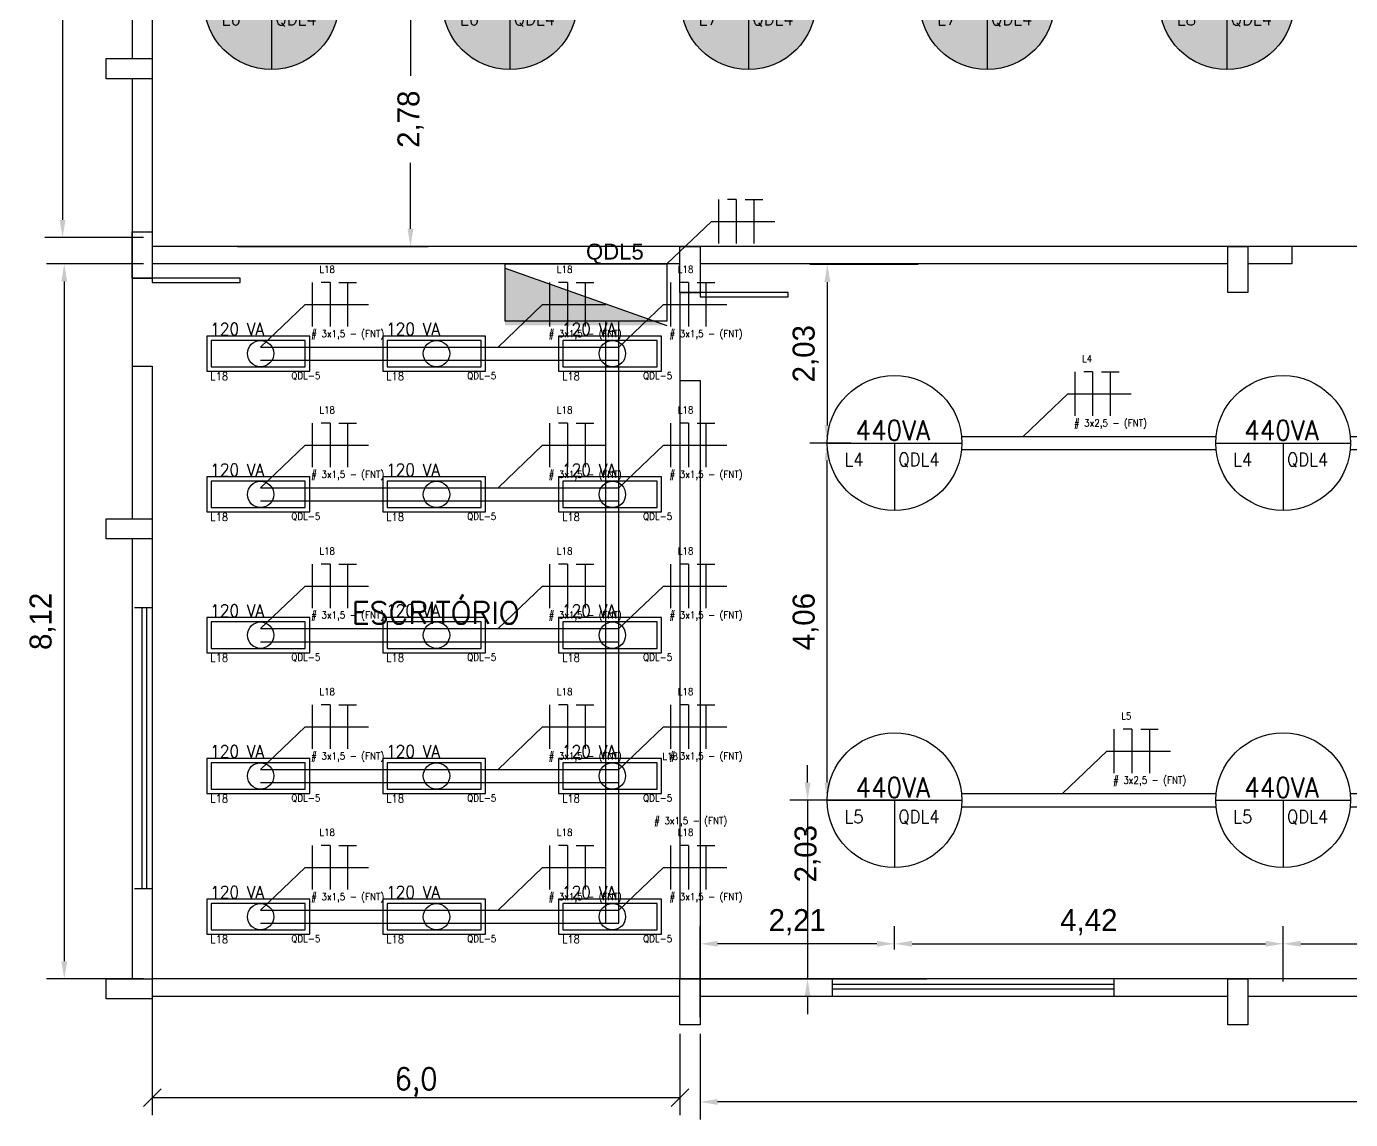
# Model space of a CAD drawing. Extents: x -646 to 641, y -139 to 322.
# Drawn here: x 355.34 to 370.39, y 12.39 to 24.82 of the extents above; entities that cross this region are included whole.
import ezdxf

# ---------------------------------------------------------------- set-up
doc = ezdxf.new("R2010")
doc.units = 0
doc.header["$MEASUREMENT"] = 0
for name, color, linetype in [('_ARQ', 5, 'Continuous'), ('_ARQ-TEXTO', 4, 'Continuous'), ('_COTAS', 4, 'Continuous'), ('_ELT-ELETROCALHAS', 1, 'Continuous'), ('_ELT-LUMINARIAS', 3, 'Continuous'), ('_ELT-LUMINÁRIA', 2, 'Continuous'), ('_ELT-MÁQUINAS', 3, 'Continuous'), ('_ELT-PONTO', 2, 'Continuous'), ('_ELT-PONTO-TEXTO', 4, 'Continuous'), ('ELET_FIAÇÃO', 1, 'Continuous')]:
    doc.layers.add(name, color=color, linetype=linetype)
doc.styles.add('textstyle3', font='romans')
doc.styles.add('textstyle4', font='arial.ttf')
doc.styles.add('textstyle5', font='')
doc.styles.add('textstyle6', font='Standard')
doc.styles.get('textstyle5').set_extended_font_data('Standard')
doc.dimstyles.new('QCADDimStyle', dxfattribs={"dimscale": 0, "dimtxt": 0.25, "dimasz": 0.2, "dimexe": 0.2, "dimexo": 0.1, "dimgap": 0.1, "dimtad": 1, "dimtxsty": 'Standard', "dimcen": 2.5, "dimadec": 1, "dimazin": 3, "dimtfac": 1, "dimtmove": 2, "dimatfit": 3, "dimarcsym": 0})

# ---------------------------------------------------------------- blocks, each defined once
blk = doc.blocks.new('*D41')
at = {"layer": '_COTAS', "color": 0, "linetype": 'Continuous', "lineweight": -2, "transparency": 16777216}
for p, q in [((362.997, 13.37), (362.997, 12.395)), ((393.914, 13.37), (393.914, 12.395)), ((393.714, 12.595), (363.197, 12.595))]:
    blk.add_line(p, q, dxfattribs=at)
at = {"layer": '_COTAS', "color": 0, "linetype": 'Continuous', "transparency": 16777216}
for points in [[(363.197, 12.628), (363.197, 12.562), (362.997, 12.595)], [(393.714, 12.628), (393.714, 12.562), (393.914, 12.595)]]:
    blk.add_solid(points, dxfattribs=at)
at = {"layer": 'DEFPOINTS', "color": 0, "linetype": 'Continuous', "transparency": 16777216}
for p in [(362.997, 13.47), (393.914, 13.47), (362.997, 12.595)]:
    blk.add_point(p, dxfattribs=at)
at = {"layer": '_COTAS', "color": 0, "linetype": 'Continuous', "transparency": 16777216, "insert": (378.456, 12.841), "char_height": 0.25, "attachment_point": 5}
blk.add_mtext('30,92', dxfattribs=at)
blk = doc.blocks.new('_OBLIQUE')
at = {"color": 0, "linetype": 'ByBlock'}
blk.add_line((-0.5, -0.5), (0.5, 0.5), dxfattribs=at)
blk = doc.blocks.new('*D48')
at = {"layer": '_COTAS', "color": 0, "linetype": 'Continuous', "lineweight": -2, "transparency": 16777216}
for p, q in [((356.144, 50.37), (355.548, 50.37)), ((355.748, 50.17), (355.748, 22.619)), ((356.668, 22.419), (355.548, 22.419))]:
    blk.add_line(p, q, dxfattribs=at)
at = {"layer": '_COTAS', "color": 0, "linetype": 'Continuous', "transparency": 16777216}
for points in [[(355.714, 50.17), (355.781, 50.17), (355.748, 50.37)], [(355.714, 22.619), (355.781, 22.619), (355.748, 22.419)]]:
    blk.add_solid(points, dxfattribs=at)
at = {"layer": 'DEFPOINTS', "color": 0, "linetype": 'Continuous', "transparency": 16777216}
for p in [(356.244, 50.37), (355.748, 22.419), (356.768, 22.419)]:
    blk.add_point(p, dxfattribs=at)
at = {"layer": '_COTAS', "color": 0, "linetype": 'Continuous', "transparency": 16777216, "insert": (355.502, 36.394), "char_height": 0.25, "attachment_point": 5, "rotation": 90}
blk.add_mtext('27,95', dxfattribs=at)
blk = doc.blocks.new('*D49')
at = {"layer": '_COTAS', "color": 0, "linetype": 'Continuous', "lineweight": -2, "transparency": 16777216}
for p, q in [((356.668, 22.119), (355.567, 22.119)), ((355.767, 21.919), (355.767, 14.194)), ((356.668, 13.994), (355.567, 13.994))]:
    blk.add_line(p, q, dxfattribs=at)
at = {"layer": '_COTAS', "color": 0, "linetype": 'Continuous', "transparency": 16777216}
for points in [[(355.734, 21.919), (355.801, 21.919), (355.767, 22.119)], [(355.734, 14.194), (355.801, 14.194), (355.767, 13.994)]]:
    blk.add_solid(points, dxfattribs=at)
at = {"layer": 'DEFPOINTS', "color": 0, "linetype": 'Continuous', "transparency": 16777216}
for p in [(356.768, 22.119), (355.767, 13.994), (356.768, 13.994)]:
    blk.add_point(p, dxfattribs=at)
at = {"layer": '_COTAS', "color": 0, "linetype": 'Continuous', "transparency": 16777216, "insert": (355.521, 18.057), "char_height": 0.25, "attachment_point": 5, "rotation": 90}
blk.add_mtext('8,12', dxfattribs=at)
blk = doc.blocks.new('LAMP_VaporMetal')
at = {"layer": '_ELT-LUMINARIAS', "linetype": 'Continuous'}
blk.add_circle((0, 0), 0.766, dxfattribs=at)
at = {"layer": '_ELT-MÁQUINAS', "linetype": 'Continuous'}
for p, q in [((-0.766, 0), (0.766, 0)), ((0, 0), (0, -0.766))]:
    blk.add_line(p, q, dxfattribs=at)
at = {"layer": '_ELT-LUMINARIAS', "linetype": 'Continuous', "style": 'textstyle4'}
for tag, p, height in [('220VA', (-0.442, 0.031), 0.226), ('L34', (-0.568, -0.263), 0.15), ('QDL5', (0.044, -0.263), 0.15)]:
    blk.add_attdef(tag, p, '', height=height, dxfattribs=at)
blk = doc.blocks.new('*D60')
at = {"layer": '_COTAS', "color": 0, "linetype": 'Continuous', "lineweight": -2, "transparency": 16777216}
for p, q in [((362.997, 13.56), (362.997, 14.592)), ((365.207, 14.326), (365.207, 14.592)), ((365.007, 14.392), (363.197, 14.392))]:
    blk.add_line(p, q, dxfattribs=at)
at = {"layer": '_COTAS', "color": 0, "linetype": 'Continuous', "transparency": 16777216}
for points in [[(363.197, 14.426), (363.197, 14.359), (362.997, 14.392)], [(365.007, 14.426), (365.007, 14.359), (365.207, 14.392)]]:
    blk.add_solid(points, dxfattribs=at)
at = {"layer": 'DEFPOINTS', "color": 0, "linetype": 'Continuous', "transparency": 16777216}
for p in [(362.997, 14.392), (365.207, 14.226), (362.997, 13.46)]:
    blk.add_point(p, dxfattribs=at)
at = {"layer": '_COTAS', "color": 0, "linetype": 'Continuous', "transparency": 16777216, "insert": (364.102, 14.638), "char_height": 0.25, "attachment_point": 5}
blk.add_mtext('2,21', dxfattribs=at)
blk = doc.blocks.new('*D61')
at = {"layer": '_COTAS', "color": 0, "linetype": 'Continuous', "lineweight": -2, "transparency": 16777216}
for p, q in [((365.207, 14.492), (365.207, 14.592)), ((369.627, 13.962), (369.627, 14.592)), ((365.407, 14.392), (369.427, 14.392))]:
    blk.add_line(p, q, dxfattribs=at)
at = {"layer": '_COTAS', "color": 0, "linetype": 'Continuous', "transparency": 16777216}
for points in [[(365.407, 14.426), (365.407, 14.359), (365.207, 14.392)], [(369.427, 14.426), (369.427, 14.359), (369.627, 14.392)]]:
    blk.add_solid(points, dxfattribs=at)
at = {"layer": 'DEFPOINTS', "color": 0, "linetype": 'Continuous', "transparency": 16777216}
for p in [(365.207, 14.392), (369.627, 14.392), (369.627, 13.862)]:
    blk.add_point(p, dxfattribs=at)
at = {"layer": '_COTAS', "color": 0, "linetype": 'Continuous', "transparency": 16777216, "insert": (367.417, 14.638), "char_height": 0.25, "attachment_point": 5}
blk.add_mtext('4,42', dxfattribs=at)
blk = doc.blocks.new('*D62')
at = {"layer": '_COTAS', "color": 0, "linetype": 'Continuous', "lineweight": -2, "transparency": 16777216}
for p, q in [((364.219, 16.224), (364.219, 16.424)), ((365.477, 16.024), (364.019, 16.024)), ((364.219, 16.024), (364.219, 13.994)), ((364.711, 13.994), (364.019, 13.994)), ((364.219, 13.794), (364.219, 13.594))]:
    blk.add_line(p, q, dxfattribs=at)
at = {"layer": '_COTAS', "color": 0, "linetype": 'Continuous', "transparency": 16777216}
for points in [[(364.186, 16.224), (364.253, 16.224), (364.219, 16.024)], [(364.186, 13.794), (364.253, 13.794), (364.219, 13.994)]]:
    blk.add_solid(points, dxfattribs=at)
at = {"layer": 'DEFPOINTS', "color": 0, "linetype": 'Continuous', "transparency": 16777216}
for p in [(365.577, 16.024), (364.219, 13.994), (364.811, 13.994)]:
    blk.add_point(p, dxfattribs=at)
at = {"layer": '_COTAS', "color": 0, "linetype": 'Continuous', "transparency": 16777216, "insert": (364.219, 15.416), "char_height": 0.25, "attachment_point": 5, "rotation": 90}
blk.add_mtext('2,03', dxfattribs=at)
blk = doc.blocks.new('*D63')
at = {"layer": '_COTAS', "color": 0, "linetype": 'Continuous', "lineweight": -2, "transparency": 16777216}
for p, q in [((364.711, 20.084), (364.244, 20.084)), ((364.444, 16.224), (364.444, 19.884)), ((364.544, 16.024), (364.644, 16.024))]:
    blk.add_line(p, q, dxfattribs=at)
at = {"layer": '_COTAS', "color": 0, "linetype": 'Continuous', "transparency": 16777216}
for points in [[(364.411, 19.884), (364.478, 19.884), (364.444, 20.084)], [(364.411, 16.224), (364.478, 16.224), (364.444, 16.024)]]:
    blk.add_solid(points, dxfattribs=at)
at = {"layer": 'DEFPOINTS', "color": 0, "linetype": 'Continuous', "transparency": 16777216}
for p in [(364.444, 20.084), (364.811, 20.084), (364.444, 16.024)]:
    blk.add_point(p, dxfattribs=at)
at = {"layer": '_COTAS', "color": 0, "linetype": 'Continuous', "transparency": 16777216, "insert": (364.198, 18.054), "char_height": 0.25, "attachment_point": 5, "rotation": 90}
blk.add_mtext('4,06', dxfattribs=at)
blk = doc.blocks.new('FIACAO_LUM_ELETRO_DIR')
at = {"layer": 'ELET_FIAÇÃO', "color": 4, "linetype": 'Continuous'}
for p, q in [((0.589, 0.233), (0.589, 0.733)), ((0.789, 0.733), (0.689, 0.733)), ((0.789, 0.733), (0.789, 0.233)), ((0.889, 0.733), (1.089, 0.733)), ((0.989, 0.733), (0.989, 0.233))]:
    blk.add_line(p, q, dxfattribs=at)
at = {"layer": 'ELET_FIAÇÃO', "color": 7, "linetype": 'Continuous'}
for points in [[(0.505, 0.483), (0, 0)], [(0.505, 0.483), (1.227, 0.483)]]:
    blk.add_lwpolyline(points, dxfattribs=at)
at = {"layer": 'ELET_FIAÇÃO', "color": 4, "linetype": 'Continuous', "style": 'textstyle4'}
for tag, p in [('C', (0.668, 0.843)), ('B', (0.575, 0.113))]:
    blk.add_attdef(tag, p, '', height=0.08, dxfattribs=at)
blk = doc.blocks.new('*D80')
at = {"layer": '_COTAS', "color": 0, "linetype": 'Continuous', "lineweight": -2, "transparency": 16777216}
for p, q in [((369.627, 14.492), (369.627, 14.592)), ((374.047, 14.492), (374.047, 14.592)), ((369.827, 14.392), (373.847, 14.392))]:
    blk.add_line(p, q, dxfattribs=at)
at = {"layer": '_COTAS', "color": 0, "linetype": 'Continuous', "transparency": 16777216}
for points in [[(369.827, 14.426), (369.827, 14.359), (369.627, 14.392)], [(373.847, 14.426), (373.847, 14.359), (374.047, 14.392)]]:
    blk.add_solid(points, dxfattribs=at)
at = {"layer": 'DEFPOINTS', "color": 0, "linetype": 'Continuous', "transparency": 16777216}
for p in [(369.627, 14.392), (374.047, 14.392), (374.047, 14.392)]:
    blk.add_point(p, dxfattribs=at)
at = {"layer": '_COTAS', "color": 0, "linetype": 'Continuous', "transparency": 16777216, "insert": (371.837, 14.638), "char_height": 0.25, "attachment_point": 5}
blk.add_mtext('4,42', dxfattribs=at)
blk = doc.blocks.new('*D81')
at = {"layer": '_COTAS', "color": 0, "linetype": 'Continuous', "lineweight": -2, "transparency": 16777216}
for p, q in [((365.477, 22.114), (364.244, 22.114)), ((364.444, 21.914), (364.444, 20.284)), ((364.711, 20.084), (364.244, 20.084))]:
    blk.add_line(p, q, dxfattribs=at)
at = {"layer": '_COTAS', "color": 0, "linetype": 'Continuous', "transparency": 16777216}
for points in [[(364.411, 21.914), (364.478, 21.914), (364.444, 22.114)], [(364.411, 20.284), (364.478, 20.284), (364.444, 20.084)]]:
    blk.add_solid(points, dxfattribs=at)
at = {"layer": 'DEFPOINTS', "color": 0, "linetype": 'Continuous', "transparency": 16777216}
for p in [(365.577, 22.114), (364.444, 20.084), (364.811, 20.084)]:
    blk.add_point(p, dxfattribs=at)
at = {"layer": '_COTAS', "color": 0, "linetype": 'Continuous', "transparency": 16777216, "insert": (364.198, 21.099), "char_height": 0.25, "attachment_point": 5, "rotation": 90}
blk.add_mtext('2,03', dxfattribs=at)
blk = doc.blocks.new('LUM_ RS-812')
at = {"layer": '_ELT-LUMINÁRIA', "linetype": 'Continuous'}
for p, q in [((0.5582, 0.2), (-0.6121, 0.2)), ((-0.6121, 0.2), (-0.6121, -0.2)), ((0.5582, -0.2), (0.5582, 0.2)), ((0.5082, 0.15), (-0.5621, 0.15)), ((-0.5621, 0.15), (-0.5621, -0.15)), ((0.5082, -0.15), (0.5082, 0.15)), ((-0.5621, -0.15), (0.5082, -0.15)), ((-0.6121, -0.2), (0.5582, -0.2))]:
    blk.add_line(p, q, dxfattribs=at)
blk.add_circle((0, 0), 0.15, dxfattribs=at)
at = {"layer": '_ELT-LUMINÁRIA', "linetype": 'Continuous', "style": 'textstyle4'}
for tag, p, height in [('P', (-0.5726, 0.2094), 0.14), ('C', (-0.5724, -0.3018), 0.091), ('A', (0.3489, -0.2902), 0.08)]:
    blk.add_attdef(tag, p, '', height=height, dxfattribs=at)
blk = doc.blocks.new('LAMP_Recapagem')
at = {"true_color": 0xffffff}
h = blk.add_hatch(color=7, dxfattribs=at)
h.dxf.hatch_style = 1
edge = h.paths.add_edge_path()
edge.add_arc((0, 0), 0.766, 0, 360)
at = {"layer": '_ELT-LUMINARIAS', "linetype": 'Continuous', "transparency": 33554687}
h = blk.add_hatch(dxfattribs=at)
h.set_pattern_fill('ANSI31', color=256, style=0, pattern_type=0)
h.set_pattern_definition([(45, (-325.58795, -41.82564), (-0.08838835, 0.08838835), [])])
edge = h.paths.add_edge_path(flags=0)
edge.add_line((-0.766, 0), (0.766, 0))
edge.add_arc((0, 0), 0.766, 0, 180)
h.paths.add_polyline_path([(-0.5, -0.03), (0.562, -0.03), (0.562, 0.315), (-0.5, 0.315)], flags=0)
at = {"layer": '_ELT-LUMINARIAS', "linetype": 'Continuous'}
blk.add_circle((0, 0), 0.766, dxfattribs=at)
at = {"layer": '_ELT-MÁQUINAS', "linetype": 'Continuous'}
for p, q in [((-0.766, 0), (0.766, 0)), ((0, 0), (0, -0.766))]:
    blk.add_line(p, q, dxfattribs=at)
at = {"layer": '_ELT-LUMINARIAS', "linetype": 'Continuous', "style": 'textstyle4'}
for tag, p, height in [('990VA', (-0.442, 0.031), 0.226), ('L34', (-0.568, -0.263), 0.15), ('QDL5', (0.044, -0.263), 0.15)]:
    blk.add_attdef(tag, p, '', height=height, dxfattribs=at)
blk = doc.blocks.new('*D110')
at = {"layer": '_COTAS', "color": 0, "linetype": 'Continuous', "lineweight": -2, "transparency": 16777216}
for p, q in [((358.99, 25.095), (359.904, 25.095)), ((359.704, 24.895), (359.704, 24.259)), ((359.704, 22.519), (359.704, 23.268)), ((357.738, 22.319), (359.904, 22.319))]:
    blk.add_line(p, q, dxfattribs=at)
at = {"layer": '_COTAS', "color": 0, "linetype": 'Continuous', "transparency": 16777216}
for points in [[(359.671, 24.895), (359.737, 24.895), (359.704, 25.095)], [(359.671, 22.519), (359.737, 22.519), (359.704, 22.319)]]:
    blk.add_solid(points, dxfattribs=at)
at = {"layer": 'DEFPOINTS', "color": 0, "linetype": 'Continuous', "transparency": 16777216}
for p in [(358.89, 25.095), (357.638, 22.319), (359.704, 22.319)]:
    blk.add_point(p, dxfattribs=at)
at = {"layer": '_COTAS', "color": 0, "linetype": 'Continuous', "transparency": 16777216, "insert": (359.704, 23.764), "char_height": 0.25, "attachment_point": 5, "rotation": 90}
blk.add_mtext('2,78', dxfattribs=at)

msp = doc.modelspace()

# ---------------------------------------------------------------- hatches: boundary and pattern name
at = {"layer": '_ELT-PONTO', "linetype": 'Continuous', "transparency": 33554687}
msp.add_hatch(color=256, dxfattribs=at).paths.add_polyline_path([(362.62, 21.42), (360.78, 22.07), (360.78, 21.42)], flags=0)

# ---------------------------------------------------------------- linework, layer by layer
at = {"layer": '_ARQ', "linetype": 'Continuous'}
for p, q in [((356.768, 58.522), (356.768, 21.959)), ((369.725, 22.319), (369.725, 22.119)), ((356.539, 21.959), (356.768, 21.959)), ((362.768, 21.794), (362.768, 13.994)), ((362.768, 21.794), (362.997, 21.794)), ((356.539, 20.959), (356.768, 20.959)), ((356.768, 20.959), (356.768, 13.994)), ((362.768, 20.794), (362.997, 20.794)), ((362.997, 20.794), (362.997, 13.994)), ((362.768, 13.37), (362.768, 12.443))]:
    msp.add_line(p, q, dxfattribs=at)
at = {"layer": '_ARQ'}
for p, q in [((356.539, 29.453), (356.539, 24.453)), ((356.539, 24.224), (356.539, 19.224)), ((400.141, 22.319), (356.768, 22.319)), ((362.768, 22.119), (356.768, 22.119)), ((368.997, 22.119), (362.997, 22.119)), ((369.725, 22.119), (369.226, 22.119)), ((356.539, 18.994), (356.539, 13.994)), ((356.565, 18.215), (356.768, 18.215)), ((356.65, 18.215), (356.65, 15.018)), ((356.703, 18.215), (356.703, 15.018)), ((356.768, 15.015), (356.565, 15.015)), ((409.943, 13.994), (356.768, 13.994)), ((364.503, 13.794), (364.503, 13.997)), ((364.503, 13.932), (367.7, 13.932)), ((364.503, 13.879), (367.7, 13.879)), ((367.703, 13.997), (367.703, 13.794)), ((362.768, 13.794), (356.768, 13.794)), ((368.997, 13.794), (362.997, 13.794)), ((375.226, 13.794), (369.226, 13.794))]:
    msp.add_line(p, q, dxfattribs=at)
for points in [[(356.244, 24.453), (356.768, 24.453), (356.768, 24.224), (356.244, 24.224)], [(356.768, 22.483), (356.768, 21.959), (356.539, 21.959), (356.539, 22.483)], [(362.997, 22.319), (362.997, 21.794), (362.768, 21.794), (362.768, 22.319)], [(369.226, 22.319), (369.226, 21.794), (368.997, 21.794), (368.997, 22.319)], [(356.244, 19.224), (356.768, 19.224), (356.768, 18.994), (356.244, 18.994)], [(356.244, 13.994), (356.768, 13.994), (356.768, 13.765), (356.244, 13.765)], [(362.997, 13.994), (362.997, 13.47), (362.768, 13.47), (362.768, 13.994)], [(369.226, 13.994), (369.226, 13.47), (368.997, 13.47), (368.997, 13.994)]]:
    msp.add_lwpolyline(points, close=True, dxfattribs=at)
at = {"layer": '_ARQ', "linetype": 'Continuous'}
for points in [[(357.768, 21.959), (356.768, 21.959), (356.768, 21.909), (357.768, 21.909)], [(363.997, 21.794), (362.997, 21.794), (362.997, 21.744), (363.997, 21.744)]]:
    msp.add_lwpolyline(points, close=True, dxfattribs=at)
at = {"layer": '_COTAS', "linetype": 'Continuous'}
for p, q in [((356.768, 13.894), (356.768, 12.443)), ((362.997, 13.994), (365.577, 13.994)), ((362.768, 12.643), (356.768, 12.643))]:
    msp.add_line(p, q, dxfattribs=at)
at = {"layer": '_ELT-ELETROCALHAS', "linetype": 'Continuous'}
for p, q in [((361.925, 14.625), (361.925, 21.469)), ((362.075, 14.625), (362.075, 21.469)), ((358, 21.175), (362.075, 21.175)), ((358, 21.025), (362.075, 21.025)), ((365.973, 20.159), (368.861, 20.159)), ((370.393, 20.159), (373.281, 20.159)), ((365.973, 20.009), (368.861, 20.009)), ((370.393, 20.009), (373.281, 20.009)), ((358, 19.575), (362.075, 19.575)), ((358, 19.425), (362.075, 19.425)), ((358, 17.975), (362.075, 17.975)), ((358, 17.825), (362.075, 17.825)), ((358, 16.375), (362.075, 16.375)), ((358, 16.225), (362.075, 16.225)), ((365.973, 16.099), (368.861, 16.099)), ((370.393, 16.099), (373.281, 16.099)), ((365.973, 15.949), (368.861, 15.949)), ((370.393, 15.949), (373.281, 15.949)), ((358, 14.775), (362.075, 14.775)), ((358, 14.625), (362.075, 14.625))]:
    msp.add_line(p, q, dxfattribs=at)
at = {"layer": '_ELT-PONTO', "linetype": 'Continuous'}
msp.add_line((360.78, 22.07), (362.62, 21.42), dxfattribs=at)
msp.add_lwpolyline([(360.78, 21.469), (360.78, 22.119), (362.62, 22.119), (362.62, 21.469)], close=True, dxfattribs=at)

# ---------------------------------------------------------------- block references
at = {"layer": '_ARQ', "linetype": 'Continuous', "xscale": 0.2, "yscale": 0.2, "zscale": 0.2, "rotation": 180}
msp.add_blockref('_OBLIQUE', (356.768, 12.643), dxfattribs=at)
at = {"layer": '_ARQ', "linetype": 'Continuous', "xscale": 0.2, "yscale": 0.2, "zscale": 0.2}
msp.add_blockref('_OBLIQUE', (362.768, 12.643), dxfattribs=at)
at = {"layer": '_ELT-ELETROCALHAS', "linetype": 'Continuous'}
ref = msp.add_blockref('FIACAO_LUM_ELETRO_DIR', (362.62, 22.119), dxfattribs=at)
ref.add_attrib('C', 'L18', (362.568, 16.482), dxfattribs={"layer": 'ELET_FIAÇÃO', "color": 4, "linetype": 'Continuous', "height": 0.08, "style": 'textstyle6'})
ref.add_attrib('B', '# 3x1,5 - (FNT)', (362.475, 15.752), dxfattribs={"layer": 'ELET_FIAÇÃO', "color": 4, "linetype": 'Continuous', "height": 0.08, "style": 'textstyle6'})
ref = msp.add_blockref('FIACAO_LUM_ELETRO_DIR', (358, 21.175), dxfattribs=at)
ref.add_attrib('C', 'L18', (358.668, 22.018), dxfattribs={"layer": 'ELET_FIAÇÃO', "color": 4, "linetype": 'Continuous', "height": 0.08, "style": 'textstyle6'})
ref.add_attrib('B', '# 3x1,5 - (FNT)', (358.575, 21.288), dxfattribs={"layer": 'ELET_FIAÇÃO', "color": 4, "linetype": 'Continuous', "height": 0.08, "style": 'textstyle6'})
ref = msp.add_blockref('FIACAO_LUM_ELETRO_DIR', (360.7, 21.175), dxfattribs=at)
ref.add_attrib('C', 'L18', (361.368, 22.018), dxfattribs={"layer": 'ELET_FIAÇÃO', "color": 4, "linetype": 'Continuous', "height": 0.08, "style": 'textstyle6'})
ref.add_attrib('B', '# 3x1,5 - (FNT)', (361.275, 21.288), dxfattribs={"layer": 'ELET_FIAÇÃO', "color": 4, "linetype": 'Continuous', "height": 0.08, "style": 'textstyle6'})
ref = msp.add_blockref('FIACAO_LUM_ELETRO_DIR', (362.075, 21.175), dxfattribs=at)
ref.add_attrib('C', 'L18', (362.743, 22.018), dxfattribs={"layer": 'ELET_FIAÇÃO', "color": 4, "linetype": 'Continuous', "height": 0.08, "style": 'textstyle6'})
ref.add_attrib('B', '# 3x1,5 - (FNT)', (362.65, 21.288), dxfattribs={"layer": 'ELET_FIAÇÃO', "color": 4, "linetype": 'Continuous', "height": 0.08, "style": 'textstyle6'})
ref = msp.add_blockref('FIACAO_LUM_ELETRO_DIR', (366.672, 20.159), dxfattribs=at)
ref.add_attrib('C', 'L4', (367.34, 21.002), dxfattribs={"layer": 'ELET_FIAÇÃO', "color": 4, "linetype": 'Continuous', "height": 0.08, "style": 'textstyle6'})
ref.add_attrib('B', '# 3x2,5 - (FNT)', (367.248, 20.272), dxfattribs={"layer": 'ELET_FIAÇÃO', "color": 4, "linetype": 'Continuous', "height": 0.08, "style": 'textstyle6'})
ref = msp.add_blockref('FIACAO_LUM_ELETRO_DIR', (358, 19.575), dxfattribs=at)
ref.add_attrib('C', 'L18', (358.668, 20.418), dxfattribs={"layer": 'ELET_FIAÇÃO', "color": 4, "linetype": 'Continuous', "height": 0.08, "style": 'textstyle6'})
ref.add_attrib('B', '# 3x1,5 - (FNT)', (358.575, 19.688), dxfattribs={"layer": 'ELET_FIAÇÃO', "color": 4, "linetype": 'Continuous', "height": 0.08, "style": 'textstyle6'})
ref = msp.add_blockref('FIACAO_LUM_ELETRO_DIR', (360.7, 19.575), dxfattribs=at)
ref.add_attrib('C', 'L18', (361.368, 20.418), dxfattribs={"layer": 'ELET_FIAÇÃO', "color": 4, "linetype": 'Continuous', "height": 0.08, "style": 'textstyle6'})
ref.add_attrib('B', '# 3x1,5 - (FNT)', (361.275, 19.688), dxfattribs={"layer": 'ELET_FIAÇÃO', "color": 4, "linetype": 'Continuous', "height": 0.08, "style": 'textstyle6'})
ref = msp.add_blockref('FIACAO_LUM_ELETRO_DIR', (362.075, 19.575), dxfattribs=at)
ref.add_attrib('C', 'L18', (362.743, 20.418), dxfattribs={"layer": 'ELET_FIAÇÃO', "color": 4, "linetype": 'Continuous', "height": 0.08, "style": 'textstyle6'})
ref.add_attrib('B', '# 3x1,5 - (FNT)', (362.65, 19.688), dxfattribs={"layer": 'ELET_FIAÇÃO', "color": 4, "linetype": 'Continuous', "height": 0.08, "style": 'textstyle6'})
ref = msp.add_blockref('FIACAO_LUM_ELETRO_DIR', (358, 17.975), dxfattribs=at)
ref.add_attrib('C', 'L18', (358.668, 18.818), dxfattribs={"layer": 'ELET_FIAÇÃO', "color": 4, "linetype": 'Continuous', "height": 0.08, "style": 'textstyle6'})
ref.add_attrib('B', '# 3x1,5 - (FNT)', (358.575, 18.088), dxfattribs={"layer": 'ELET_FIAÇÃO', "color": 4, "linetype": 'Continuous', "height": 0.08, "style": 'textstyle6'})
ref = msp.add_blockref('FIACAO_LUM_ELETRO_DIR', (360.7, 17.975), dxfattribs=at)
ref.add_attrib('C', 'L18', (361.368, 18.818), dxfattribs={"layer": 'ELET_FIAÇÃO', "color": 4, "linetype": 'Continuous', "height": 0.08, "style": 'textstyle6'})
ref.add_attrib('B', '# 3x1,5 - (FNT)', (361.275, 18.088), dxfattribs={"layer": 'ELET_FIAÇÃO', "color": 4, "linetype": 'Continuous', "height": 0.08, "style": 'textstyle6'})
ref = msp.add_blockref('FIACAO_LUM_ELETRO_DIR', (362.075, 17.975), dxfattribs=at)
ref.add_attrib('C', 'L18', (362.743, 18.818), dxfattribs={"layer": 'ELET_FIAÇÃO', "color": 4, "linetype": 'Continuous', "height": 0.08, "style": 'textstyle6'})
ref.add_attrib('B', '# 3x1,5 - (FNT)', (362.65, 18.088), dxfattribs={"layer": 'ELET_FIAÇÃO', "color": 4, "linetype": 'Continuous', "height": 0.08, "style": 'textstyle6'})
ref = msp.add_blockref('FIACAO_LUM_ELETRO_DIR', (358, 16.375), dxfattribs=at)
ref.add_attrib('C', 'L18', (358.668, 17.218), dxfattribs={"layer": 'ELET_FIAÇÃO', "color": 4, "linetype": 'Continuous', "height": 0.08, "style": 'textstyle6'})
ref.add_attrib('B', '# 3x1,5 - (FNT)', (358.575, 16.488), dxfattribs={"layer": 'ELET_FIAÇÃO', "color": 4, "linetype": 'Continuous', "height": 0.08, "style": 'textstyle6'})
ref = msp.add_blockref('FIACAO_LUM_ELETRO_DIR', (360.7, 16.375), dxfattribs=at)
ref.add_attrib('C', 'L18', (361.368, 17.218), dxfattribs={"layer": 'ELET_FIAÇÃO', "color": 4, "linetype": 'Continuous', "height": 0.08, "style": 'textstyle6'})
ref.add_attrib('B', '# 3x1,5 - (FNT)', (361.275, 16.488), dxfattribs={"layer": 'ELET_FIAÇÃO', "color": 4, "linetype": 'Continuous', "height": 0.08, "style": 'textstyle6'})
ref = msp.add_blockref('FIACAO_LUM_ELETRO_DIR', (362.075, 16.375), dxfattribs=at)
ref.add_attrib('C', 'L18', (362.743, 17.218), dxfattribs={"layer": 'ELET_FIAÇÃO', "color": 4, "linetype": 'Continuous', "height": 0.08, "style": 'textstyle6'})
ref.add_attrib('B', '# 3x1,5 - (FNT)', (362.65, 16.488), dxfattribs={"layer": 'ELET_FIAÇÃO', "color": 4, "linetype": 'Continuous', "height": 0.08, "style": 'textstyle6'})
ref = msp.add_blockref('FIACAO_LUM_ELETRO_DIR', (367.118, 16.099), dxfattribs=at)
ref.add_attrib('C', 'L5', (367.786, 16.942), dxfattribs={"layer": 'ELET_FIAÇÃO', "color": 4, "linetype": 'Continuous', "height": 0.08, "style": 'textstyle6'})
ref.add_attrib('B', '# 3x2,5 - (FNT)', (367.694, 16.212), dxfattribs={"layer": 'ELET_FIAÇÃO', "color": 4, "linetype": 'Continuous', "height": 0.08, "style": 'textstyle6'})
ref = msp.add_blockref('FIACAO_LUM_ELETRO_DIR', (358, 14.775), dxfattribs=at)
ref.add_attrib('C', 'L18', (358.668, 15.618), dxfattribs={"layer": 'ELET_FIAÇÃO', "color": 4, "linetype": 'Continuous', "height": 0.08, "style": 'textstyle6'})
ref.add_attrib('B', '# 3x1,5 - (FNT)', (358.575, 14.888), dxfattribs={"layer": 'ELET_FIAÇÃO', "color": 4, "linetype": 'Continuous', "height": 0.08, "style": 'textstyle6'})
ref = msp.add_blockref('FIACAO_LUM_ELETRO_DIR', (360.7, 14.775), dxfattribs=at)
ref.add_attrib('C', 'L18', (361.368, 15.618), dxfattribs={"layer": 'ELET_FIAÇÃO', "color": 4, "linetype": 'Continuous', "height": 0.08, "style": 'textstyle6'})
ref.add_attrib('B', '# 3x1,5 - (FNT)', (361.275, 14.888), dxfattribs={"layer": 'ELET_FIAÇÃO', "color": 4, "linetype": 'Continuous', "height": 0.08, "style": 'textstyle6'})
ref = msp.add_blockref('FIACAO_LUM_ELETRO_DIR', (362.075, 14.775), dxfattribs=at)
ref.add_attrib('C', 'L18', (362.743, 15.618), dxfattribs={"layer": 'ELET_FIAÇÃO', "color": 4, "linetype": 'Continuous', "height": 0.08, "style": 'textstyle6'})
ref.add_attrib('B', '# 3x1,5 - (FNT)', (362.65, 14.888), dxfattribs={"layer": 'ELET_FIAÇÃO', "color": 4, "linetype": 'Continuous', "height": 0.08, "style": 'textstyle6'})
at = {"layer": '_ELT-LUMINARIAS', "linetype": 'Continuous'}
ref = msp.add_blockref('LAMP_Recapagem', (358.124, 25.095), dxfattribs=at)
ref.add_attrib('L34', 'L6', (357.556, 24.832), dxfattribs={"linetype": 'Continuous', "height": 0.1501, "style": 'textstyle6'})
ref.add_attrib('QDL5', 'QDL4', (358.168, 24.832), dxfattribs={"linetype": 'Continuous', "height": 0.1501, "style": 'textstyle6'})
ref.add_attrib('990VA', '440VA', (357.682, 25.126), dxfattribs={"linetype": 'Continuous', "height": 0.2256, "style": 'textstyle6'})
ref = msp.add_blockref('LAMP_Recapagem', (360.834, 25.095), dxfattribs=at)
ref.add_attrib('L34', 'L6', (360.266, 24.832), dxfattribs={"linetype": 'Continuous', "height": 0.1501, "style": 'textstyle6'})
ref.add_attrib('QDL5', 'QDL4', (360.878, 24.832), dxfattribs={"linetype": 'Continuous', "height": 0.1501, "style": 'textstyle6'})
ref.add_attrib('990VA', '440VA', (360.392, 25.126), dxfattribs={"linetype": 'Continuous', "height": 0.2256, "style": 'textstyle6'})
ref = msp.add_blockref('LAMP_Recapagem', (363.547, 25.095), dxfattribs=at)
ref.add_attrib('L34', 'L7', (362.979, 24.832), dxfattribs={"linetype": 'Continuous', "height": 0.1501, "style": 'textstyle6'})
ref.add_attrib('QDL5', 'QDL4', (363.591, 24.832), dxfattribs={"linetype": 'Continuous', "height": 0.1501, "style": 'textstyle6'})
ref.add_attrib('990VA', '440VA', (363.105, 25.126), dxfattribs={"linetype": 'Continuous', "height": 0.2256, "style": 'textstyle6'})
ref = msp.add_blockref('LAMP_Recapagem', (366.261, 25.095), dxfattribs=at)
ref.add_attrib('L34', 'L7', (365.693, 24.832), dxfattribs={"linetype": 'Continuous', "height": 0.1501, "style": 'textstyle6'})
ref.add_attrib('QDL5', 'QDL4', (366.305, 24.832), dxfattribs={"linetype": 'Continuous', "height": 0.1501, "style": 'textstyle6'})
ref.add_attrib('990VA', '440VA', (365.819, 25.126), dxfattribs={"linetype": 'Continuous', "height": 0.2256, "style": 'textstyle6'})
ref = msp.add_blockref('LAMP_Recapagem', (368.987, 25.095), dxfattribs=at)
ref.add_attrib('L34', 'L8', (368.419, 24.832), dxfattribs={"linetype": 'Continuous', "height": 0.1501, "style": 'textstyle6'})
ref.add_attrib('QDL5', 'QDL4', (369.031, 24.832), dxfattribs={"linetype": 'Continuous', "height": 0.1501, "style": 'textstyle6'})
ref.add_attrib('990VA', '440VA', (368.545, 25.126), dxfattribs={"linetype": 'Continuous', "height": 0.2256, "style": 'textstyle6'})
ref = msp.add_blockref('LAMP_VaporMetal', (365.207, 20.084), dxfattribs=at)
ref.add_attrib('220VA', '440VA', (364.765, 20.116), dxfattribs={"linetype": 'Continuous', "height": 0.2256, "style": 'textstyle6'})
ref.add_attrib('L34', 'L4', (364.639, 19.822), dxfattribs={"linetype": 'Continuous', "height": 0.1501, "style": 'textstyle6'})
ref.add_attrib('QDL5', 'QDL4', (365.251, 19.822), dxfattribs={"linetype": 'Continuous', "height": 0.1501, "style": 'textstyle6'})
ref = msp.add_blockref('LAMP_VaporMetal', (369.627, 20.084), dxfattribs=at)
ref.add_attrib('220VA', '440VA', (369.185, 20.116), dxfattribs={"linetype": 'Continuous', "height": 0.2256, "style": 'textstyle6'})
ref.add_attrib('L34', 'L4', (369.059, 19.822), dxfattribs={"linetype": 'Continuous', "height": 0.1501, "style": 'textstyle6'})
ref.add_attrib('QDL5', 'QDL4', (369.671, 19.822), dxfattribs={"linetype": 'Continuous', "height": 0.1501, "style": 'textstyle6'})
ref = msp.add_blockref('LAMP_VaporMetal', (365.207, 16.024), dxfattribs=at)
ref.add_attrib('220VA', '440VA', (364.765, 16.056), dxfattribs={"linetype": 'Continuous', "height": 0.2256, "style": 'textstyle6'})
ref.add_attrib('L34', 'L5', (364.639, 15.762), dxfattribs={"linetype": 'Continuous', "height": 0.1501, "style": 'textstyle6'})
ref.add_attrib('QDL5', 'QDL4', (365.251, 15.762), dxfattribs={"linetype": 'Continuous', "height": 0.1501, "style": 'textstyle6'})
ref = msp.add_blockref('LAMP_VaporMetal', (369.627, 16.024), dxfattribs=at)
ref.add_attrib('220VA', '440VA', (369.185, 16.056), dxfattribs={"linetype": 'Continuous', "height": 0.2256, "style": 'textstyle6'})
ref.add_attrib('L34', 'L5', (369.059, 15.762), dxfattribs={"linetype": 'Continuous', "height": 0.1501, "style": 'textstyle6'})
ref.add_attrib('QDL5', 'QDL4', (369.671, 15.762), dxfattribs={"linetype": 'Continuous', "height": 0.1501, "style": 'textstyle6'})
at = {"layer": '_ELT-LUMINÁRIA', "linetype": 'Continuous'}
ref = msp.add_blockref('LUM_ RS-812', (358, 21.1), dxfattribs=at)
ref.add_attrib('C', 'L18', (357.428, 20.798), dxfattribs={"linetype": 'Continuous', "height": 0.091, "style": 'textstyle6'})
ref.add_attrib('A', 'QDL-5', (358.349, 20.81), dxfattribs={"linetype": 'Continuous', "height": 0.08, "style": 'textstyle6'})
ref.add_attrib('P', '120 VA', (357.427, 21.309), dxfattribs={"linetype": 'Continuous', "height": 0.14, "style": 'textstyle6'})
ref = msp.add_blockref('LUM_ RS-812', (360, 21.1), dxfattribs=at)
ref.add_attrib('C', 'L18', (359.428, 20.798), dxfattribs={"linetype": 'Continuous', "height": 0.091, "style": 'textstyle6'})
ref.add_attrib('A', 'QDL-5', (360.349, 20.81), dxfattribs={"linetype": 'Continuous', "height": 0.08, "style": 'textstyle6'})
ref.add_attrib('P', '120 VA', (359.427, 21.309), dxfattribs={"linetype": 'Continuous', "height": 0.14, "style": 'textstyle6'})
ref = msp.add_blockref('LUM_ RS-812', (362, 21.1), dxfattribs=at)
ref.add_attrib('C', 'L18', (361.428, 20.798), dxfattribs={"linetype": 'Continuous', "height": 0.091, "style": 'textstyle6'})
ref.add_attrib('A', 'QDL-5', (362.349, 20.81), dxfattribs={"linetype": 'Continuous', "height": 0.08, "style": 'textstyle6'})
ref.add_attrib('P', '120 VA', (361.427, 21.309), dxfattribs={"linetype": 'Continuous', "height": 0.14, "style": 'textstyle6'})
ref = msp.add_blockref('LUM_ RS-812', (358, 19.5), dxfattribs=at)
ref.add_attrib('C', 'L18', (357.428, 19.198), dxfattribs={"linetype": 'Continuous', "height": 0.091, "style": 'textstyle6'})
ref.add_attrib('A', 'QDL-5', (358.349, 19.21), dxfattribs={"linetype": 'Continuous', "height": 0.08, "style": 'textstyle6'})
ref.add_attrib('P', '120 VA', (357.427, 19.709), dxfattribs={"linetype": 'Continuous', "height": 0.14, "style": 'textstyle6'})
ref = msp.add_blockref('LUM_ RS-812', (360, 19.5), dxfattribs=at)
ref.add_attrib('C', 'L18', (359.428, 19.198), dxfattribs={"linetype": 'Continuous', "height": 0.091, "style": 'textstyle6'})
ref.add_attrib('A', 'QDL-5', (360.349, 19.21), dxfattribs={"linetype": 'Continuous', "height": 0.08, "style": 'textstyle6'})
ref.add_attrib('P', '120 VA', (359.427, 19.709), dxfattribs={"linetype": 'Continuous', "height": 0.14, "style": 'textstyle6'})
ref = msp.add_blockref('LUM_ RS-812', (362, 19.5), dxfattribs=at)
ref.add_attrib('C', 'L18', (361.428, 19.198), dxfattribs={"linetype": 'Continuous', "height": 0.091, "style": 'textstyle6'})
ref.add_attrib('A', 'QDL-5', (362.349, 19.21), dxfattribs={"linetype": 'Continuous', "height": 0.08, "style": 'textstyle6'})
ref.add_attrib('P', '120 VA', (361.427, 19.709), dxfattribs={"linetype": 'Continuous', "height": 0.14, "style": 'textstyle6'})
ref = msp.add_blockref('LUM_ RS-812', (358, 17.9), dxfattribs=at)
ref.add_attrib('C', 'L18', (357.428, 17.598), dxfattribs={"linetype": 'Continuous', "height": 0.091, "style": 'textstyle6'})
ref.add_attrib('A', 'QDL-5', (358.349, 17.61), dxfattribs={"linetype": 'Continuous', "height": 0.08, "style": 'textstyle6'})
ref.add_attrib('P', '120 VA', (357.427, 18.109), dxfattribs={"linetype": 'Continuous', "height": 0.14, "style": 'textstyle6'})
ref = msp.add_blockref('LUM_ RS-812', (360, 17.9), dxfattribs=at)
ref.add_attrib('C', 'L18', (359.428, 17.598), dxfattribs={"linetype": 'Continuous', "height": 0.091, "style": 'textstyle6'})
ref.add_attrib('A', 'QDL-5', (360.349, 17.61), dxfattribs={"linetype": 'Continuous', "height": 0.08, "style": 'textstyle6'})
ref.add_attrib('P', '120 VA', (359.427, 18.109), dxfattribs={"linetype": 'Continuous', "height": 0.14, "style": 'textstyle6'})
ref = msp.add_blockref('LUM_ RS-812', (362, 17.9), dxfattribs=at)
ref.add_attrib('C', 'L18', (361.428, 17.598), dxfattribs={"linetype": 'Continuous', "height": 0.091, "style": 'textstyle6'})
ref.add_attrib('A', 'QDL-5', (362.349, 17.61), dxfattribs={"linetype": 'Continuous', "height": 0.08, "style": 'textstyle6'})
ref.add_attrib('P', '120 VA', (361.427, 18.109), dxfattribs={"linetype": 'Continuous', "height": 0.14, "style": 'textstyle6'})
ref = msp.add_blockref('LUM_ RS-812', (358, 16.3), dxfattribs=at)
ref.add_attrib('C', 'L18', (357.428, 15.998), dxfattribs={"linetype": 'Continuous', "height": 0.091, "style": 'textstyle6'})
ref.add_attrib('A', 'QDL-5', (358.349, 16.01), dxfattribs={"linetype": 'Continuous', "height": 0.08, "style": 'textstyle6'})
ref.add_attrib('P', '120 VA', (357.427, 16.509), dxfattribs={"linetype": 'Continuous', "height": 0.14, "style": 'textstyle6'})
ref = msp.add_blockref('LUM_ RS-812', (360, 16.3), dxfattribs=at)
ref.add_attrib('C', 'L18', (359.428, 15.998), dxfattribs={"linetype": 'Continuous', "height": 0.091, "style": 'textstyle6'})
ref.add_attrib('A', 'QDL-5', (360.349, 16.01), dxfattribs={"linetype": 'Continuous', "height": 0.08, "style": 'textstyle6'})
ref.add_attrib('P', '120 VA', (359.427, 16.509), dxfattribs={"linetype": 'Continuous', "height": 0.14, "style": 'textstyle6'})
ref = msp.add_blockref('LUM_ RS-812', (362, 16.3), dxfattribs=at)
ref.add_attrib('C', 'L18', (361.428, 15.998), dxfattribs={"linetype": 'Continuous', "height": 0.091, "style": 'textstyle6'})
ref.add_attrib('A', 'QDL-5', (362.349, 16.01), dxfattribs={"linetype": 'Continuous', "height": 0.08, "style": 'textstyle6'})
ref.add_attrib('P', '120 VA', (361.427, 16.509), dxfattribs={"linetype": 'Continuous', "height": 0.14, "style": 'textstyle6'})
ref = msp.add_blockref('LUM_ RS-812', (358, 14.7), dxfattribs=at)
ref.add_attrib('C', 'L18', (357.428, 14.398), dxfattribs={"linetype": 'Continuous', "height": 0.091, "style": 'textstyle6'})
ref.add_attrib('A', 'QDL-5', (358.349, 14.41), dxfattribs={"linetype": 'Continuous', "height": 0.08, "style": 'textstyle6'})
ref.add_attrib('P', '120 VA', (357.427, 14.909), dxfattribs={"linetype": 'Continuous', "height": 0.14, "style": 'textstyle6'})
ref = msp.add_blockref('LUM_ RS-812', (360, 14.7), dxfattribs=at)
ref.add_attrib('C', 'L18', (359.428, 14.398), dxfattribs={"linetype": 'Continuous', "height": 0.091, "style": 'textstyle6'})
ref.add_attrib('A', 'QDL-5', (360.349, 14.41), dxfattribs={"linetype": 'Continuous', "height": 0.08, "style": 'textstyle6'})
ref.add_attrib('P', '120 VA', (359.427, 14.909), dxfattribs={"linetype": 'Continuous', "height": 0.14, "style": 'textstyle6'})
ref = msp.add_blockref('LUM_ RS-812', (362, 14.7), dxfattribs=at)
ref.add_attrib('C', 'L18', (361.428, 14.398), dxfattribs={"linetype": 'Continuous', "height": 0.091, "style": 'textstyle6'})
ref.add_attrib('A', 'QDL-5', (362.349, 14.41), dxfattribs={"linetype": 'Continuous', "height": 0.08, "style": 'textstyle6'})
ref.add_attrib('P', '120 VA', (361.427, 14.909), dxfattribs={"linetype": 'Continuous', "height": 0.14, "style": 'textstyle6'})

# ---------------------------------------------------------------- texts
at = {"layer": '_ARQ-TEXTO', "style": 'textstyle3'}
msp.add_text('ESCRITÓRIO', height=0.25, dxfattribs=at).set_placement((359.037, 18.03))
at = {"layer": '_COTAS', "linetype": 'Continuous', "insert": (359.768, 12.818), "char_height": 0.25, "attachment_point": 5, "style": 'textstyle5'}
msp.add_mtext('6,0', dxfattribs=at)
at = {"layer": '_ELT-PONTO-TEXTO', "linetype": 'Continuous', "insert": (361.7, 22.12), "char_height": 0.18, "width": 2, "attachment_point": 7, "style": 'textstyle4'}
msp.add_mtext('QDL5', dxfattribs=at)

# ---------------------------------------------------------------- dimensions: what is measured, and where the dimension line sits
at = {"layer": '_COTAS', "linetype": 'Continuous'}
for base, p1, p2, picture, middle in [((355.748, 22.419), (356.244, 50.37), (356.768, 22.419), '*D48', (355.502, 36.394)), ((355.7672, 13.9944), (356.7681, 22.1189), (356.7681, 13.9944), '*D49', (355.5214, 18.0567)), ((364.444, 20.084), (365.577, 22.114), (364.811, 20.084), '*D81', (364.198, 21.099)), ((364.444, 20.084), (364.444, 16.024), (364.811, 20.084), '*D63', (364.198, 18.054))]:
    dim = msp.add_linear_dim(base=base, p1=p1, p2=p2, angle=90, dimstyle='QCADDimStyle', override={"dimscale": 1, "dimtoh": 0, "dimsah": 1, "dimcen": 0.2, "dimtdec": 2, "dimtofl": 1}, dxfattribs=at)
    dim.commit()
    dim.dimension.update_dxf_attribs({"geometry": picture, "text_midpoint": middle})
for base, p1, p2, override, picture, middle in [((359.704, 22.319), (358.89, 25.095), (357.638, 22.319), {"dimscale": 1, "dimsah": 1, "dimcen": 0.2}, '*D110', (359.704, 23.764)), ((364.219, 13.994), (365.577, 16.024), (364.811, 13.994), {"dimscale": 1, "dimtoh": 0, "dimsah": 1, "dimcen": 0.2, "dimtdec": 2, "dimtofl": 1}, '*D62', (364.219, 15.416))]:
    dim = msp.add_linear_dim(base=base, p1=p1, p2=p2, angle=90, dimstyle='QCADDimStyle', override=override, dxfattribs=at)
    dim.commit()
    dim.dimension.update_dxf_attribs({"geometry": picture, "text_midpoint": middle, "dimtype": 160})
for base, p1, p2, picture, middle in [((362.997, 14.392), (365.207, 14.226), (362.997, 13.46), '*D60', (364.102, 14.638)), ((369.627, 14.392), (365.207, 14.392), (369.627, 13.862), '*D61', (367.417, 14.638)), ((374.047, 14.392), (369.627, 14.392), (374.047, 14.392), '*D80', (371.837, 14.638)), ((362.997, 12.595), (393.914, 13.47), (362.997, 13.47), '*D41', (378.456, 12.841))]:
    dim = msp.add_linear_dim(base=base, p1=p1, p2=p2, dimstyle='QCADDimStyle', override={"dimscale": 1, "dimtoh": 0, "dimsah": 1, "dimcen": 0.2, "dimtdec": 2, "dimtofl": 1}, dxfattribs=at)
    dim.commit()
    dim.dimension.update_dxf_attribs({"geometry": picture, "text_midpoint": middle})

doc.saveas('drawing.dxf')
